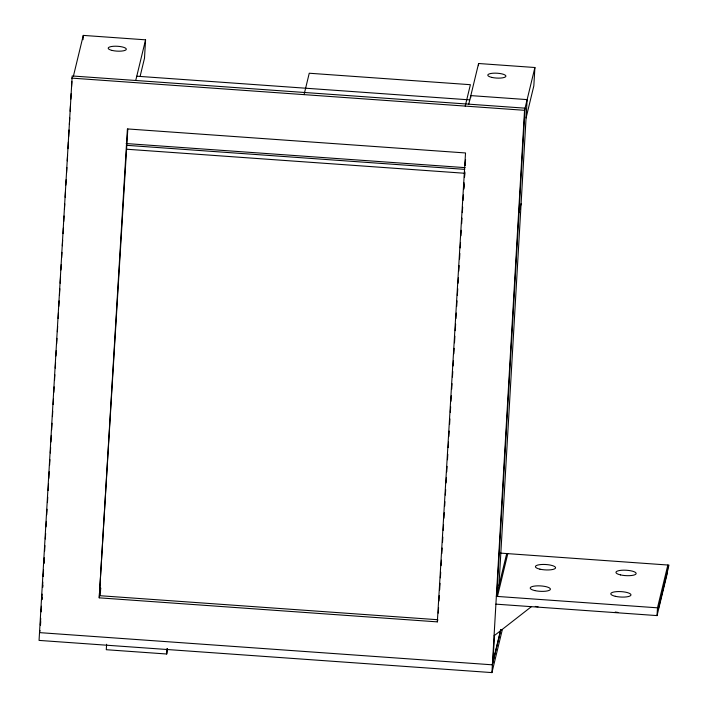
<?xml version="1.0" encoding="UTF-8"?>
<svg xmlns="http://www.w3.org/2000/svg" width="708" height="708" viewBox="0 0 708 708"><rect width="100%" height="100%" fill="white"/><g stroke="black" fill="none" stroke-linecap="round" stroke-linejoin="round"><path stroke-width="1.06" d="M496.874 594.224L525.062 108.165L72.189 75.968L39.055 640.404L491.936 672.6L502.282 629.801M40.347 624.969L40.728 618.358M41.108 611.739L41.436 606.225M41.816 599.614L42.135 594.101M42.515 587.49L42.843 581.976M43.161 576.462L43.542 569.851M43.923 563.232L44.25 557.727M44.631 551.107L44.949 545.594M45.33 538.983L45.648 533.469M46.038 526.858L46.356 521.345M46.737 514.725L47.055 509.22M47.445 502.6L47.763 497.087M48.144 490.476L48.533 483.865M48.852 478.351L49.233 471.732M49.613 465.121L49.941 459.607M50.321 452.996L50.64 447.483M50.958 441.969L51.339 435.358M51.666 429.844L52.047 423.225M52.427 416.614L52.746 411.1M53.135 404.489L53.454 398.976M53.835 392.365L54.153 386.851M54.543 380.231L54.861 374.718M55.242 368.107L55.56 362.593M55.95 355.982L56.268 350.469M56.649 343.858L56.967 338.344M57.357 331.725L57.675 326.22M58.118 318.503L58.437 312.989M58.826 306.369L59.145 300.865M59.463 295.351L59.844 288.731M60.162 283.218L60.552 276.607M60.932 269.996L61.251 264.482M61.64 257.862L61.959 252.358M62.339 245.738L62.658 240.224M63.047 233.613L63.366 228.1M63.747 221.489L64.065 215.975M64.455 209.356L64.773 203.851M65.154 197.231L65.472 191.718M65.853 185.107L66.18 179.593M66.561 172.982L66.879 167.469M67.26 160.858L67.587 155.344M67.968 148.724L68.349 142.113M68.667 136.6L69.057 129.989M69.375 124.475L69.756 117.855M70.145 111.245L70.464 105.731M70.844 99.12L71.163 93.606M71.552 86.995L71.871 81.482M40.515 624.978L40.71 621.659M41.285 611.73L41.409 609.517M41.984 599.587L42.117 597.375M42.692 587.445L42.816 585.233M43.33 576.409L43.524 573.091M44.1 563.161L44.232 560.948M83.022 39.719L83.278 35.4L145.565 39.825L144.503 58.198L140.104 76.384M100.253 595.57L100.695 587.976L99.403 593.322M106.607 644.253L106.288 649.714L166.716 654.006L167.424 648.59M166.716 654.006L167.035 648.546M463.82 189.213L464.076 184.823M464.519 177.15L464.775 172.761M465.218 165.088L465.537 159.601L465.183 165.168M470.696 97.766L470.82 95.607L527.133 99.607L498.945 585.666M478.466 65.667L478.59 63.508L534.903 67.508L533.832 85.88L526.071 117.979M491.936 672.6L524.548 110.306L534.903 67.508M492.901 662.679L494.458 635.811M657.042 615.597L657.493 607.818L667.848 565.019L667.396 572.799L657.042 615.597L495.901 604.145M99.226 597.835L127.413 128.927L465.528 152.963L437.332 621.872L99.226 597.835L127.803 128.998M438.252 613.11L438.579 607.597M438.978 600.977L439.314 595.455M439.641 589.941L440.04 583.321M440.376 577.808L440.703 572.285M441.102 565.665L441.438 560.152M441.836 553.532L442.164 548.019M442.5 542.496L442.827 536.983M443.226 530.363L443.553 524.849M443.951 518.229L444.288 512.707M444.686 506.087L444.951 501.68M445.35 495.06L445.677 489.538M446.075 482.918L446.412 477.404M446.739 471.891L447.075 466.368M447.474 459.749L447.801 454.235M448.199 447.615L448.536 442.102M448.863 436.579L449.199 431.066M449.598 424.446L449.925 418.932M450.323 412.313L450.651 406.79M450.987 401.277L451.315 395.763M451.713 389.143L452.049 383.621M452.447 377.001L452.775 371.488M453.111 365.974L453.439 360.452M453.837 353.832L454.173 348.318M454.501 342.805L454.899 336.185M455.235 330.663L455.633 324.043M455.961 318.529L456.297 313.016M456.695 306.396L457.023 300.873M457.35 295.36L457.749 288.74M458.085 283.227L458.412 277.704M458.811 271.084L459.147 265.571M459.545 258.951L459.873 253.437M460.209 247.915L460.536 242.401M460.935 235.782L461.271 230.268M461.669 223.648L461.997 218.126M462.333 212.612L462.66 207.099M463.059 200.479L463.395 194.957M463.793 188.337L464.121 182.823M464.448 177.301L464.784 171.787M73.437 76.057L83.278 35.4M135.732 80.491L145.565 39.825M40.029 630.483L39.506 632.625L492.379 664.821L500.928 629.509M304.068 94.633L309.246 73.234L470.386 84.695L465.209 106.094M468.749 104.165L478.59 63.508M519.026 212.188L521.097 203.63M437.332 621.872L437.854 619.73L99.74 595.693M506.707 553.567L496.352 596.366L658.59 607.898L668.945 565.099L500.547 553.125M497.45 596.446L507.804 553.638M492.228 664.812L500.768 629.5M494.069 635.802L531.398 606.668M136.768 76.207L469.785 99.881M71.667 78.11L524.548 110.306M126.139 143.547L465.147 167.646M126.829 145.335L464.74 169.362M126.599 149.22L464.51 173.248M538.053 606.774A10.107 2.708 3.3 0 1 535.292 606.42M617.916 612.438A10.107 2.708 3.3 0 1 615.217 612.022M620.474 574.896A10.107 2.708 3.3 0 0 636.138 573.648A10.107 2.708 3.3 0 0 621.597 570.259A10.107 2.708 3.3 0 0 620.474 574.896M539.903 569.161A10.107 2.708 3.3 0 0 555.568 567.922A10.107 2.708 3.3 0 0 541.027 564.533A10.107 2.708 3.3 0 0 539.903 569.161M534.726 590.569A10.107 2.708 3.3 0 0 550.39 589.322A10.107 2.708 3.3 0 0 535.85 585.932A10.107 2.708 3.3 0 0 534.726 590.569M615.296 596.295A10.107 2.708 3.3 0 0 630.961 595.047A10.107 2.708 3.3 0 0 616.42 591.658A10.107 2.708 3.3 0 0 615.296 596.295M112.218 50.463A9.098 2.443 3.3 0 0 126.316 49.348A9.098 2.443 3.3 0 0 113.227 46.294A9.098 2.443 3.3 0 0 112.218 50.463M491.803 77.402A9.098 2.443 3.3 0 0 505.901 76.287A9.098 2.443 3.3 0 0 492.812 73.234A9.098 2.443 3.3 0 0 491.803 77.402"/></g></svg>
